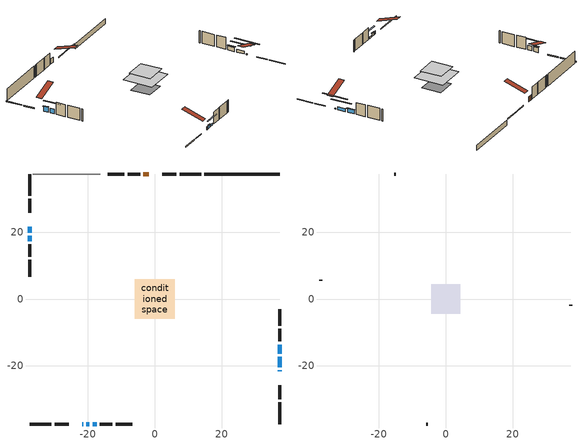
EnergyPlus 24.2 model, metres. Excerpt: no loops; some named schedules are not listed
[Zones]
conditioned space
 floor outside (Floor1 construction): -1.71,-1.71 -1.71,1.71 1.71,1.71 1.71,-1.71 z0.91
 floor adiabatic (AdiabaticFloorConstruction): -5.98,-5.98 -5.98,5.98 5.98,5.98 5.98,-5.98 z3.35
 floor foundation (Slab1 construction): -3.99,-3.99 -3.99,3.99 3.99,3.99 3.99,-3.99 z-1.22
 wall outside (RimJoist1 construction): 13.92,37.4 7.42,37.4 / -37.4,-37.4 -30.91,-37.4 / -37.4,37.4 -37.4,30.91 / 37.4,-37.4 37.4,-30.91 z0.91:1.21
 wall outside (RimJoist2 construction): 6.5,37.4 2.27,37.4 / -29.98,-37.4 -25.75,-37.4 / -37.4,29.98 -37.4,25.75 / 37.4,-29.98 37.4,-25.75 z0.91:1.21
 wall outside (AdiabaticWallConstruction 1): -1.85,37.4 -3.46,37.4 z0.91:2.94
 wall outside (AdiabaticWallConstruction): -21.64,-37.4 -21.43,-37.4 z0.91:2.13; -20.5,-37.4 -19.54,-37.4 z0.91:2.04; -37.4,21.63 -37.4,19.89 z0.91:2.95; 37.4,-21.64 37.4,-21.34 z0.91:1.26; 37.4,-20.41 37.4,-17.31 z0.91:2.12; -18.61,-37.4 -17.35,-37.4 z0.91:1.64; -37.4,18.96 -37.4,17.35 z0.91:2.79; 37.4,-16.38 37.4,-13.63 z0.91:2.51
 wall outside (Wall1 construction): -4.39,37.4 -8.15,37.4 / -16.42,-37.4 -12.66,-37.4 / -37.4,16.42 -37.4,12.66 / 37.4,-12.7 37.4,-8.94 z0.91:5.79
 wall outside (Wall2 construction): -9.08,37.4 -14.09,37.4 / -11.73,-37.4 -6.72,-37.4 / -37.4,11.73 -37.4,6.72 / 37.4,-8.02 37.4,-3 z0.91:5.79
 wall foundation (FoundationWall1 construction): 14.85,37.4,-1.22 14.85,37.4,0.91 35.14,37.4,0.91 35.14,37.4,0.87 37.4,37.4,0.87 37.4,37.4,-1.22
 wall adiabatic (Wall4 construction): -16.31,37.4 -36.47,37.4 z0.91:5.79
 window (WindowConstruction 6): -21.63,-37.4 -21.43,-37.4 z0.91:2.13
 window (WindowConstruction 4): -20.5,-37.4 -19.54,-37.4 z0.91:2.03
 window (WindowConstruction 5): -37.4,21.63 -37.4,19.89 z0.91:2.95
 window (WindowConstruction 7): 37.4,-21.63 37.4,-21.34 z0.91:1.25
 window (WindowConstruction): 37.4,-20.41 37.4,-17.31 z0.91:2.12
 window (WindowConstruction 1): -18.61,-37.4 -17.35,-37.4 z0.91:1.64
 window (WindowConstruction 2): -37.4,18.96 -37.4,17.35 z0.91:2.79
 window (WindowConstruction 3): 37.4,-16.38 37.4,-13.63 z0.91:2.51
 door (Door): -1.85,37.4 -3.46,37.4 z0.91:2.94
 ceiling adiabatic (AdiabaticFloorConstruction): 5.98,-5.98 5.98,5.98 -5.98,5.98 -5.98,-5.98 z3.35
attic - vented
 floor to conditioned space (Floor2 construction Reversed): -4.4,-4.4 -4.4,4.4 4.4,4.4 4.4,-4.4 z5.79
 wall outside (Wall3 construction): -15.02,37.4 -15.38,37.4 / -5.79,-37.4 -5.43,-37.4 / -37.4,5.79 -37.4,5.43 / 37.4,-2.07 37.4,-1.71 z0.91:5.79
 roof outside (Roof1 construction): -0.92,37.4,5.79 -0.92,28.83,8.64 1.34,28.83,8.64 1.34,37.4,5.79; -22.56,-37.4,5.79 -22.56,-28.83,8.64 -24.82,-28.83,8.64 -24.82,-37.4,5.79; -37.4,22.56,5.79 -28.83,22.56,8.64 -28.83,24.82,8.64 -37.4,24.82,5.79; 37.4,-22.56,5.79 28.83,-22.56,8.64 28.83,-24.82,8.64 37.4,-24.82,5.79
shading: -19.34,-37.4 -20.7,-37.4 -20.7,-37.81 -19.34,-37.81 z2.24; -37.4,19.69 -37.4,21.83 -37.81,21.83 -37.81,19.69 z3.15; 37.4,-16.26 37.4,-26.71 37.81,-26.71 37.81,-16.26 z6.33; 37.4,-14.67 37.4,-23.05 37.81,-23.05 37.81,-14.67 z4.76; -14.71,-37.4 -21.25,-37.4 -21.25,-37.81 -14.71,-37.81 z4.28; -37.4,14.71 -37.4,21.6 -37.81,21.6 -37.81,14.71 z5.43; 37.4,-13.43 37.4,-16.58 37.81,-16.58 37.81,-13.43 z2.71
[Building]
Building 1: Terrain=Suburbs
[Site:Location]
Toronto City Centre_ON: Latitude {deg}=43.63; Longitude {deg}=-79.39; Time Zone {hr}=-5; Elevation {m}=77; Keep Site Location Information=Yes
[Site:GroundTemperature:Shallow]
5.01852, 3.26908, 3.12898, 3.95918, 7.29196, 10.6092, 13.4851, 15.3069, 15.4617, 13.9799, 11.1774, 7.9619
[Site:WaterMainsTemperature]
Calculation Method=Schedule; Temperature Schedule=mains temperature schedule
[Material] Roughness=Rough; Thermal Absorptance=0.9
Name | Thickness {m} | Conductivity {W/m-K} | Density {kg/m3} | Specific Heat {J/kg-K} | Solar Absorptance | Visible Absorptance
asphalt or fiberglass shingles | 0.00635 | 0.162714 | 1121.4 | 1465.45 | 0.4 | 0.4
ceiling loosefill ins | 0.169333 | 0.0480833 | 16.02 | 1046.75 | 0.7 | 0.7
ceiling stud and cavity | 0.1397 | 0.104391 | 65.682 | 1177.47 | 0.7 | 0.7
concrete 4.0 in. | 0.1016 | 1.803125 | 2242.8 | 837.4 | 0.7 | 0.7
concrete 8.0 in. | 0.2032 | 1.803125 | 2242.8 | 837.4 | 0.7 | 0.7
door material | 0.04445 | 0.053851 | 512.64 | 1214.23 | 0.7 | 0.7
exterior vertical ins | 0.0369022 | 0.029427 | 32.04 | 1214.23 | 0.7 | 0.7
floor covering | 0.0127 | 0.0433444 | 54.468 | 1339.84 | 0.6 | 0.6
floor rigid ins; rim joist rigid ins | 0.051816 | 0.029427 | 32.04 | 1214.23 | 0.7 | 0.7
floor rigid ins 1; wall rigid ins | 0.512978 | 0.029427 | 32.04 | 1214.23 | 0.7 | 0.7
floor stud and cavity | 0.1397 | 0.081272 | 92.3553 | 1139.71 | 0.7 | 0.7
floor stud and cavity 1 | 0.1397 | 1.75129 | 37.0049 | 1207.88 | 0.7 | 0.7
furniture material conditioned space 1 | 0.1524 | 0.115458 | 640.8 | 1214.23 | 0.6 | 0.6
gypsum board | 0.0127 | 0.160291 | 801 | 837.4 | 0.6 | 0.6
gypsum board 1 | 0.0127 | 0.160291 | 801 | 837.4 | 0.7 | 0.7
osb sheathing 0.5 in. | 0.0127 | 0.115458 | 512.64 | 1214.23 | 0.7 | 0.7
osb sheathing 0.5 in. 1 | 0.0127 | 0.115458 | 512.64 | 1214.23 | 0.4 | 0.4
osb sheathing 0.75 in. | 0.01905 | 0.115458 | 512.64 | 1214.23 | 0.7 | 0.7
osb sheathing 2.0 in. | 0.0508 | 0.115458 | 512.64 | 1214.23 | 0.7 | 0.7
rim joist stud and cavity | 0.0508 | 0.268173 | 125.044 | 1163.47 | 0.6 | 0.6
rim joist stud and cavity 1 | 0.0508 | 0.270689 | 125.044 | 1163.47 | 0.6 | 0.6
wall stud and cavity | 0.1397 | 0.0840449 | 139.0536 | 1170.24 | 0.7 | 0.7
wall stud and cavity 1 | 0.1397 | 0.0837786 | 139.0536 | 1170.24 | 0.7 | 0.7
wall stud and cavity 2 | 0.0889 | 6.9971 | 50.32683 | 1063.81 | 0.6 | 0.6
wall stud and cavity 3 | 0.1397 | 0.0763202 | 139.0536 | 1170.24 | 0.7 | 0.7
wall stud and cavity 4 | 0.0889 | 0.380278 | 52.3479 | 1209.89 | 0.7 | 0.7
wall stud and cavity 5 | 0.0889 | 0.391764 | 83.0341 | 1211.67 | 0.7 | 0.7
wood siding | 0.0254 | 0.102417 | 544.68 | 1172.36 | 0.4 | 0.4
wood siding 1 | 0.00254 | 0.102417 | 544.68 | 1172.36 | 0.4 | 0.4
wood siding 2; wood siding 3; wood siding 4 | 0.0254 | 0.102417 | 544.68 | 1172.36 | 0.7 | 0.7
[WindowMaterial:SimpleGlazingSystem]
Name | U-Factor {W/m2-K} | Solar Heat Gain Coefficient
WindowMaterial | 2.92871 | 0.66
WindowMaterial 1 | 2.98776 | 0.6
WindowMaterial 2 | 2.89067 | 0.69
WindowMaterial 3 | 2.90259 | 0.68
WindowMaterial 4 | 2.93666 | 0.65
WindowMaterial 5 | 2.88499 | 0.7
WindowMaterial 6 | 6.93965 | 0.69
WindowMaterial 7 | 3.07123 | 0.43
[Construction]
AdiabaticFloorConstruction: floor stud and cavity 1, floor rigid ins 1, osb sheathing 0.75 in., floor covering
AdiabaticWallConstruction: wood siding 3, wall rigid ins, wall stud and cavity 4, gypsum board
AdiabaticWallConstruction 1: wood siding 4, wall rigid ins, wall stud and cavity 4, gypsum board
Door: door material
Floor1 construction: floor stud and cavity, floor rigid ins, osb sheathing 0.75 in., floor covering
Floor2 construction Reversed: gypsum board, ceiling stud and cavity, ceiling loosefill ins
FoundationWall1 construction: concrete 8.0 in., gypsum board 1
furniture construction conditioned space 1: furniture material conditioned space 1
PartitionWallConstruction: gypsum board, wall stud and cavity 5, gypsum board
RimJoist1 construction: wood siding 2, rim joist rigid ins, osb sheathing 2.0 in., rim joist stud and cavity
RimJoist2 construction: wood siding 2, rim joist rigid ins, osb sheathing 2.0 in., rim joist stud and cavity 1
Roof1 construction: asphalt or fiberglass shingles
Slab1 construction: concrete 4.0 in.
Wall1 construction: wood siding, osb sheathing 0.5 in., wall stud and cavity, gypsum board
Wall2 construction: wood siding, osb sheathing 0.5 in., wall stud and cavity 1, gypsum board
Wall3 construction: wood siding 1, wall stud and cavity 2
Wall4 construction: osb sheathing 0.5 in. 1, wall stud and cavity 3, gypsum board
WindowConstruction: WindowMaterial
WindowConstruction 1: WindowMaterial 1
WindowConstruction 2: WindowMaterial 2
WindowConstruction 3: WindowMaterial 3
WindowConstruction 4: WindowMaterial 4
WindowConstruction 5: WindowMaterial 5
WindowConstruction 6: WindowMaterial 6
WindowConstruction 7: WindowMaterial 7
[Zone] Multiplier=1; Part of Total Floor Area=Yes
Name | Volume {m3}
attic - vented | 35.8541
conditioned space | 515.7
[Space]
Name | Zone | Volume {m3}
attic - vented 1 | attic - vented | 35.8541
conditioned space 1 | conditioned space | 515.7
[ZoneInfiltration:EffectiveLeakageArea]
infil attic - vented 1: Zone or Space=attic - vented 1; Schedule=Always On Discrete; Effective Air Leakage Area {cm2}=3256.84; Stack Coefficient=0.000537685; Wind Coefficient=1.56669e-05
[ZoneMixing]
whole house fan mix: Zone or Space=attic - vented; Schedule=Always On Continuous; Design Flow Rate Calculation Method=Flow/Zone; Design Flow Rate {m3/s}=0; Source Zone or Space=conditioned space
[SurfaceProperty:ExposedFoundationPerimeter]
Slab1: Exposed Perimeter Calculation Method=TotalExposedPerimeter; Total Exposed Perimeter {m}=22.552
[InternalMass] Zone or ZoneList=conditioned space; Space or SpaceList=conditioned space 1
Name | Construction | Surface Area {m2}
furniture mass conditioned space 1 | furniture construction conditioned space 1 | 87.3042
partition wall mass | PartitionWallConstruction | 218.261
[Lights]
interior lighting: Zone or ZoneList or Space or SpaceList=conditioned space 1; Schedule=interior lighting schedule; Design Level Calculation Method=LightingLevel; Lighting Level {W}=343.2; Return Air Fraction=0; Fraction Radiant=0.6; Fraction Visible=0.2; Fraction Replaceable=1
[People]
occupants: Zone or ZoneList or Space or SpaceList=conditioned space 1; Number of People Schedule=occupants schedule; Number of People Calculation Method=People; Number of People=3; Fraction Radiant=0.314171; Sensible Heat Fraction=0.56303; Activity Level Schedule=occupants activity schedule; Carbon Dioxide Generation Rate {m3/s-W}=0; Enable ASHRAE 55 Comfort Warnings=No; Mean Radiant Temperature Calculation Type=EnclosureAveraged
[ElectricEquipment] Zone or ZoneList or Space or SpaceList=conditioned space 1; Design Level Calculation Method=EquipmentLevel
Name | Schedule | Design Level {W} | Fraction Latent | Fraction Radiant | Fraction Lost
clothes dryer | clothes dryer schedule | 140.772 | 0.015 | 0.081 | 0.85
clothes washer | clothes washer schedule | 32.1985 | 0.03 | 0.162 | 0.7
cooking range | cooking range schedule | 208.969 | 0.08 | 0.432 | 0.2
dishwasher | dishwasher schedule | 66.8632 | 0.3 | 0.18 | 0.4
fridge | fridge schedule | 72.9452 | 0 | 0.6 | 0
mech vent house fan | mech vent house fan schedule | 0.95 | 0 | 0 | 1
mech vent house fan cfis | mech vent house fan cfis schedule | 0 | 0 | 0 | 0
misc plug loads | misc plug loads schedule | 494.7 | 0.045 | 0.513 | 0.1
whole house fan | Always On Discrete | 0 | 0 | 0 | 1
[OtherEquipment] Zone or ZoneList or Space or SpaceList=conditioned space 1; Design Level Calculation Method=EquipmentLevel
Name | Fuel Type | Schedule | Design Level {W} | Fraction Latent | Fraction Radiant | Fraction Lost
clothes dryer 1 | Electricity | clothes dryer schedule | 0 | 0.015 | 0.081 | 0.85
cooking range 1 | Electricity | cooking range schedule | 0 | 0.08 | 0.432 | 0.2
general water use latent | None | general water use schedule | 59.3978 | 1 | 0 | 0
general water use sensible | None | general water use schedule | -58.539 | 0 | 0.6 | 0
mech vent house fan latent load | None | Always On Discrete | 0 | 1 | 0 | 0
mech vent house fan sensible load | None | Always On Discrete | 0 | 0 | 0 | 0
water heater energy adjustment1 | NaturalGas | Always On Discrete | 0.01 | 0 | 0 | 1
[ZoneInfiltration:DesignFlowRate] Zone or ZoneList or Space or SpaceList=conditioned space 1; Schedule=Always On Discrete; Design Flow Rate Calculation Method=Flow/Zone; Design Flow Rate {m3/s}=0
infil flow; natural vent flow; whole house fan flow
[AvailabilityManager:Scheduled]
central ac and furnace airloop Availability Manager: Schedule=Always On Discrete
[Foundation:Kiva]
Foundation Kiva 1: Initial Indoor Air Temperature {C}=18; Wall Height Above Grade {m}=0.910011; Wall Depth Below Slab {m}=0.2032; Custom Block Material Name 1=exterior vertical ins; Custom Block Depth 1 {m}=2.13; Custom Block X Position 1 {m}=0.2159; Custom Block Z Position 1 {m}=0
[Foundation:Kiva:Settings]
Soil Conductivity {W/m-K}=0.849921; Soil Density {kg/m3}=1842.3; Soil Specific Heat {J/kg-K}=418.7; Ground Solar Absorptivity=0.9; Ground Thermal Absorptivity=0.9; Ground Surface Roughness {m}=0.03; Far-Field Width {m}=40; Deep-Ground Boundary Condition=ZeroFlux; Deep-Ground Depth {m}=40; Minimum Cell Dimension {m}=0.2; Maximum Cell Growth Coefficient=3; Simulation Timestep=Timestep
[Exterior:Lights]
exterior lighting: Schedule=exterior lighting schedule; Design Level {W}=75.6
[EnergyManagementSystem:GlobalVariable]
central_ac_and_furnace_airloop_Fan_RTF
infil_program_Qfan
infil_program_Qinf
natural_vent_program_Qnv
natural_vent_program_Qwhf
[EnergyManagementSystem:Sensor]
Name | Output:Variable or Output:Meter Index Key | Output:Variable or Output:Meter
airflow_gain | infil flow | Infiltration Sensible Heat Gain Energy
airflow_gain_1 | natural vent flow | Infiltration Sensible Heat Gain Energy
airflow_gain_2 | whole house fan flow | Infiltration Sensible Heat Gain Energy
airflow_loss | infil flow | Infiltration Sensible Heat Loss Energy
airflow_loss_1 | natural vent flow | Infiltration Sensible Heat Loss Energy
airflow_loss_2 | whole house fan flow | Infiltration Sensible Heat Loss Energy
clg_load_cond |  | Cooling:EnergyTransfer:Zone:CONDITIONED SPACE
clg_sp_s; clg_sp_s_1 | cooling setpoint | Schedule Value
clothes_dryer_exhaust_0_sch_s | clothes dryer exhaust 0 schedule | Schedule Value
cool_season | cooling season schedule | Schedule Value
htg_load_cond |  | Heating:EnergyTransfer:Zone:CONDITIONED SPACE
htg_sp_s; htg_sp_s_1 | heating setpoint | Schedule Value
ig_ee_conv | clothes dryer | Electric Equipment Convective Heating Energy
ig_ee_conv_2 | cooking range | Electric Equipment Convective Heating Energy
ig_ee_conv_4 | fridge | Electric Equipment Convective Heating Energy
ig_ee_conv_5 | misc plug loads | Electric Equipment Convective Heating Energy
ig_ee_conv_6 | whole house fan | Electric Equipment Convective Heating Energy
ig_ee_rad | clothes dryer | Electric Equipment Radiant Heating Energy
ig_ee_rad_2 | cooking range | Electric Equipment Radiant Heating Energy
ig_ee_rad_4 | fridge | Electric Equipment Radiant Heating Energy
ig_ee_rad_5 | misc plug loads | Electric Equipment Radiant Heating Energy
ig_ee_rad_6 | whole house fan | Electric Equipment Radiant Heating Energy
ig_lgt_conv | interior lighting | Lights Convective Heating Energy
ig_lgt_rad | interior lighting | Lights Radiant Heating Energy
ig_lgt_vis | interior lighting | Lights Visible Radiation Heating Energy
ig_oe_conv | clothes dryer 1 | Other Equipment Convective Heating Energy
ig_oe_conv_1 | cooking range 1 | Other Equipment Convective Heating Energy
ig_oe_conv_2 | general water use latent | Other Equipment Convective Heating Energy
ig_oe_conv_3 | general water use sensible | Other Equipment Convective Heating Energy
ig_oe_conv_4 | water heater energy adjustment1 | Other Equipment Convective Heating Energy
ig_oe_rad | clothes dryer 1 | Other Equipment Radiant Heating Energy
ig_oe_rad_1 | cooking range 1 | Other Equipment Radiant Heating Energy
ig_oe_rad_2 | general water use latent | Other Equipment Radiant Heating Energy
ig_oe_rad_3 | general water use sensible | Other Equipment Radiant Heating Energy
ig_oe_rad_4 | water heater energy adjustment1 | Other Equipment Radiant Heating Energy
ig_ppl_conv | occupants | People Convective Heating Energy
ig_ppl_rad | occupants | People Radiant Heating Energy
im_conv | furniture mass conditioned space 1 | Surface Inside Face Convection Heat Gain Energy
im_conv_1 | partition wall mass | Surface Inside Face Convection Heat Gain Energy
im_ig | furniture mass conditioned space 1 | Surface Inside Face Internal Gains Radiation Heat Gain Energy
im_ig_1 | partition wall mass | Surface Inside Face Internal Gains Radiation Heat Gain Energy
im_lgt | furniture mass conditioned space 1 | Surface Inside Face Lights Radiation Heat Gain Energy
im_lgt_1 | partition wall mass | Surface Inside Face Lights Radiation Heat Gain Energy
im_sol | furniture mass conditioned space 1 | Surface Inside Face Solar Radiation Heat Gain Energy
im_sol_1 | partition wall mass | Surface Inside Face Solar Radiation Heat Gain Energy
im_surf | furniture mass conditioned space 1 | Surface Inside Face Net Surface Thermal Radiation Heat Gain Energy
im_surf_1 | partition wall mass | Surface Inside Face Net Surface Thermal Radiation Heat Gain Energy
mv_conv | mech vent house fan | Electric Equipment Convective Heating Energy
mv_conv_1 | mech vent house fan cfis | Electric Equipment Convective Heating Energy
mv_conv_2 | mech vent house fan latent load | Other Equipment Convective Heating Energy
mv_conv_3 | mech vent house fan sensible load | Other Equipment Convective Heating Energy
mv_rad | mech vent house fan | Electric Equipment Radiant Heating Energy
mv_rad_1 | mech vent house fan cfis | Electric Equipment Radiant Heating Energy
mv_rad_2 | mech vent house fan latent load | Other Equipment Radiant Heating Energy
mv_rad_3 | mech vent house fan sensible load | Other Equipment Radiant Heating Energy
natural_vent_s | natural vent schedule | Schedule Value
out_pb_s |  | Site Outdoor Air Barometric Pressure
out_wt_s |  | Site Outdoor Air Humidity Ratio
site_vw_s |  | Site Wind Speed
ss_back_out | Window1 | Surface Window Shortwave from Zone Back Out Window Heat Transfer Rate
ss_back_out_1 | Window10 | Surface Window Shortwave from Zone Back Out Window Heat Transfer Rate
ss_back_out_2 | Window11 | Surface Window Shortwave from Zone Back Out Window Heat Transfer Rate
ss_back_out_3 | Window12 | Surface Window Shortwave from Zone Back Out Window Heat Transfer Rate
ss_back_out_4 | Window2 | Surface Window Shortwave from Zone Back Out Window Heat Transfer Rate
ss_back_out_5 | Window5 | Surface Window Shortwave from Zone Back Out Window Heat Transfer Rate
ss_back_out_6 | Window7 | Surface Window Shortwave from Zone Back Out Window Heat Transfer Rate
ss_back_out_7 | Window8 | Surface Window Shortwave from Zone Back Out Window Heat Transfer Rate
ss_conv | Door1 | Surface Inside Face Convection Heat Gain Energy
ss_conv_1 | Window1 | Surface Inside Face Convection Heat Gain Energy
ss_conv_2 | Window10 | Surface Inside Face Convection Heat Gain Energy
ss_conv_3 | Window11 | Surface Inside Face Convection Heat Gain Energy
ss_conv_4 | Window12 | Surface Inside Face Convection Heat Gain Energy
ss_conv_5 | Window2 | Surface Inside Face Convection Heat Gain Energy
ss_conv_6 | Window5 | Surface Inside Face Convection Heat Gain Energy
ss_conv_7 | Window7 | Surface Inside Face Convection Heat Gain Energy
ss_conv_8 | Window8 | Surface Inside Face Convection Heat Gain Energy
ss_ig | Door1 | Surface Inside Face Internal Gains Radiation Heat Gain Energy
ss_ig_1 | Window1 | Surface Inside Face Internal Gains Radiation Heat Gain Energy
ss_ig_2 | Window10 | Surface Inside Face Internal Gains Radiation Heat Gain Energy
ss_ig_3 | Window11 | Surface Inside Face Internal Gains Radiation Heat Gain Energy
ss_ig_4 | Window12 | Surface Inside Face Internal Gains Radiation Heat Gain Energy
ss_ig_5 | Window2 | Surface Inside Face Internal Gains Radiation Heat Gain Energy
ss_ig_6 | Window5 | Surface Inside Face Internal Gains Radiation Heat Gain Energy
ss_ig_7 | Window7 | Surface Inside Face Internal Gains Radiation Heat Gain Energy
ss_ig_8 | Window8 | Surface Inside Face Internal Gains Radiation Heat Gain Energy
ss_lgt | Door1 | Surface Inside Face Lights Radiation Heat Gain Energy
ss_sol | Door1 | Surface Inside Face Solar Radiation Heat Gain Energy
ss_surf | Door1 | Surface Inside Face Net Surface Thermal Radiation Heat Gain Energy
ss_surf_1 | Window1 | Surface Inside Face Net Surface Thermal Radiation Heat Gain Energy
ss_surf_2 | Window10 | Surface Inside Face Net Surface Thermal Radiation Heat Gain Energy
ss_surf_3 | Window11 | Surface Inside Face Net Surface Thermal Radiation Heat Gain Energy
ss_surf_4 | Window12 | Surface Inside Face Net Surface Thermal Radiation Heat Gain Energy
ss_surf_5 | Window2 | Surface Inside Face Net Surface Thermal Radiation Heat Gain Energy
ss_surf_6 | Window5 | Surface Inside Face Net Surface Thermal Radiation Heat Gain Energy
ss_surf_7 | Window7 | Surface Inside Face Net Surface Thermal Radiation Heat Gain Energy
ss_surf_8 | Window8 | Surface Inside Face Net Surface Thermal Radiation Heat Gain Energy
ss_trans_in | Window1 | Surface Window Transmitted Solar Radiation Rate
ss_trans_in_1 | Window10 | Surface Window Transmitted Solar Radiation Rate
ss_trans_in_2 | Window11 | Surface Window Transmitted Solar Radiation Rate
ss_trans_in_3 | Window12 | Surface Window Transmitted Solar Radiation Rate
ss_trans_in_4 | Window2 | Surface Window Transmitted Solar Radiation Rate
ss_trans_in_5 | Window5 | Surface Window Transmitted Solar Radiation Rate
ss_trans_in_6 | Window7 | Surface Window Transmitted Solar Radiation Rate
ss_trans_in_7 | Window8 | Surface Window Transmitted Solar Radiation Rate
ss_trans_out | Window1 | Surface Inside Face Initial Transmitted Diffuse Transmitted Out Window Solar Radiation Rate
ss_trans_out_1 | Window10 | Surface Inside Face Initial Transmitted Diffuse Transmitted Out Window Solar Radiation Rate
ss_trans_out_2 | Window11 | Surface Inside Face Initial Transmitted Diffuse Transmitted Out Window Solar Radiation Rate
ss_trans_out_3 | Window12 | Surface Inside Face Initial Transmitted Diffuse Transmitted Out Window Solar Radiation Rate
ss_trans_out_4 | Window2 | Surface Inside Face Initial Transmitted Diffuse Transmitted Out Window Solar Radiation Rate
ss_trans_out_5 | Window5 | Surface Inside Face Initial Transmitted Diffuse Transmitted Out Window Solar Radiation Rate
ss_trans_out_6 | Window7 | Surface Inside Face Initial Transmitted Diffuse Transmitted Out Window Solar Radiation Rate
ss_trans_out_7 | Window8 | Surface Inside Face Initial Transmitted Diffuse Transmitted Out Window Solar Radiation Rate
s_conv | Floor1 | Surface Inside Face Convection Heat Gain Energy
s_conv_1 | Floor2 | Surface Inside Face Convection Heat Gain Energy
s_conv_10 | RimJoist2:180 | Surface Inside Face Convection Heat Gain Energy
s_conv_11 | RimJoist2:270 | Surface Inside Face Convection Heat Gain Energy
s_conv_12 | RimJoist2:90 | Surface Inside Face Convection Heat Gain Energy
s_conv_13 | Slab1 | Surface Inside Face Convection Heat Gain Energy
s_conv_14 | Wall1:0 | Surface Inside Face Convection Heat Gain Energy
s_conv_15 | Wall1:180 | Surface Inside Face Convection Heat Gain Energy
s_conv_16 | Wall1:270 | Surface Inside Face Convection Heat Gain Energy
s_conv_17 | Wall1:90 | Surface Inside Face Convection Heat Gain Energy
s_conv_18 | Wall2:0 | Surface Inside Face Convection Heat Gain Energy
s_conv_19 | Wall2:180 | Surface Inside Face Convection Heat Gain Energy
s_conv_2 | FoundationWall1 | Surface Inside Face Convection Heat Gain Energy
s_conv_20 | Wall2:270 | Surface Inside Face Convection Heat Gain Energy
s_conv_21 | Wall2:90 | Surface Inside Face Convection Heat Gain Energy
s_conv_22 | Wall4 | Surface Inside Face Convection Heat Gain Energy
s_conv_3 | inferred conditioned ceiling | Surface Inside Face Convection Heat Gain Energy
s_conv_4 | inferred conditioned floor | Surface Inside Face Convection Heat Gain Energy
s_conv_5 | RimJoist1:0 | Surface Inside Face Convection Heat Gain Energy
s_conv_6 | RimJoist1:180 | Surface Inside Face Convection Heat Gain Energy
s_conv_7 | RimJoist1:270 | Surface Inside Face Convection Heat Gain Energy
s_conv_8 | RimJoist1:90 | Surface Inside Face Convection Heat Gain Energy
s_conv_9 | RimJoist2:0 | Surface Inside Face Convection Heat Gain Energy
s_ig | Floor1 | Surface Inside Face Internal Gains Radiation Heat Gain Energy
s_ig_1 | Floor2 | Surface Inside Face Internal Gains Radiation Heat Gain Energy
s_ig_10 | RimJoist2:180 | Surface Inside Face Internal Gains Radiation Heat Gain Energy
s_ig_11 | RimJoist2:270 | Surface Inside Face Internal Gains Radiation Heat Gain Energy
s_ig_12 | RimJoist2:90 | Surface Inside Face Internal Gains Radiation Heat Gain Energy
s_ig_13 | Slab1 | Surface Inside Face Internal Gains Radiation Heat Gain Energy
s_ig_14 | Wall1:0 | Surface Inside Face Internal Gains Radiation Heat Gain Energy
s_ig_15 | Wall1:180 | Surface Inside Face Internal Gains Radiation Heat Gain Energy
s_ig_16 | Wall1:270 | Surface Inside Face Internal Gains Radiation Heat Gain Energy
s_ig_17 | Wall1:90 | Surface Inside Face Internal Gains Radiation Heat Gain Energy
s_ig_18 | Wall2:0 | Surface Inside Face Internal Gains Radiation Heat Gain Energy
s_ig_19 | Wall2:180 | Surface Inside Face Internal Gains Radiation Heat Gain Energy
s_ig_2 | FoundationWall1 | Surface Inside Face Internal Gains Radiation Heat Gain Energy
s_ig_20 | Wall2:270 | Surface Inside Face Internal Gains Radiation Heat Gain Energy
s_ig_21 | Wall2:90 | Surface Inside Face Internal Gains Radiation Heat Gain Energy
s_ig_22 | Wall4 | Surface Inside Face Internal Gains Radiation Heat Gain Energy
s_ig_3 | inferred conditioned ceiling | Surface Inside Face Internal Gains Radiation Heat Gain Energy
s_ig_4 | inferred conditioned floor | Surface Inside Face Internal Gains Radiation Heat Gain Energy
s_ig_5 | RimJoist1:0 | Surface Inside Face Internal Gains Radiation Heat Gain Energy
s_ig_6 | RimJoist1:180 | Surface Inside Face Internal Gains Radiation Heat Gain Energy
s_ig_7 | RimJoist1:270 | Surface Inside Face Internal Gains Radiation Heat Gain Energy
s_ig_8 | RimJoist1:90 | Surface Inside Face Internal Gains Radiation Heat Gain Energy
s_ig_9 | RimJoist2:0 | Surface Inside Face Internal Gains Radiation Heat Gain Energy
s_lgt | Floor1 | Surface Inside Face Lights Radiation Heat Gain Energy
s_lgt_1 | Floor2 | Surface Inside Face Lights Radiation Heat Gain Energy
